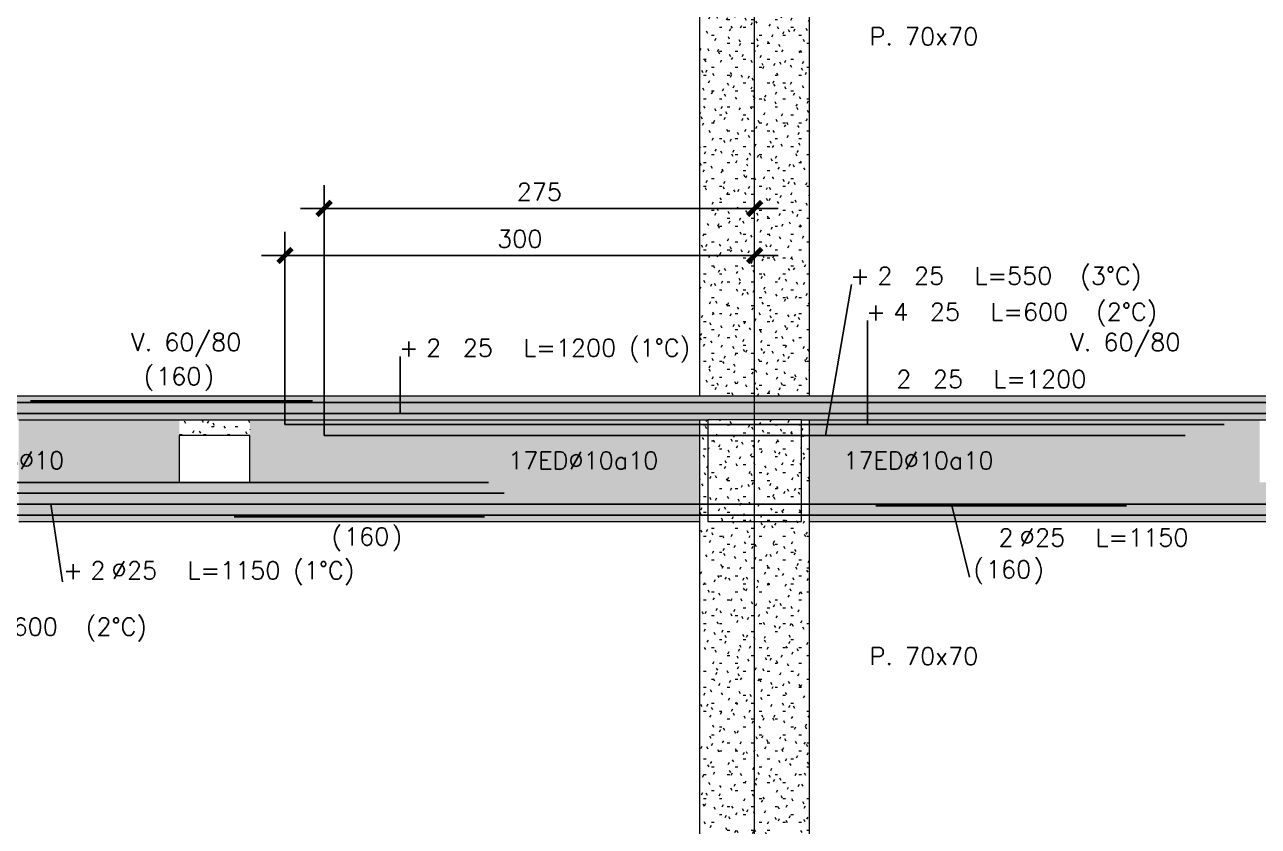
# Model space of a CAD drawing. Extents: x -10459 to 16942, y -13088 to 14608.
# Drawn here: x 2975 to 3763, y 2292 to 2805 of the extents above; entities that cross this region are included whole.
import ezdxf
from ezdxf.enums import TextEntityAlignment as Align

# ---------------------------------------------------------------- set-up
doc = ezdxf.new("R2010")
doc.units = 0
doc.header["$LTSCALE"] = 30
doc.header["$MEASUREMENT"] = 0
doc.linetypes.add("EJE1-1'$0$RLE-PROYECCION", pattern=[0.71438, 0.47625, -0.23813])
doc.layers.get('0').update_dxf_attribs({"linetype": 'CONTINUOUS'})
doc.layers.add("EJE1-1'$0$RLA-ACHURADO", color=30, linetype="EJE1-1'$0$RLE-PROYECCION", lineweight=15, transparency=0.7)
for name, color, linetype, lineweight in [("EJE1-1'$0$RLA-CONTORNO", 30, 'CONTINUOUS', 15), ("EJE1-1'$0$RLA-EJES", 1, 'CONTINUOUS', 9), ("EJE1-1'$0$RLA-TEXTOS-1", 9, 'CONTINUOUS', 9)]:
    doc.layers.add(name, color=color, linetype=linetype, lineweight=lineweight)
doc.layers.add("EJE1-1'$0$RLA-FE", color=7, linetype='CONTINUOUS')
doc.layers.add("EJE1-1'$0$RLA-TEXTOS-FE", color=9, linetype='CONTINUOUS')
doc.styles.add("EJE1-1'$0$RomanS", font='romans.shx', dxfattribs={"height": 11.25})
doc.dimstyles.new("EJE1-1'$0$ING50", dxfattribs={"dimscale": 50, "dimtxt": 0.27, "dimasz": 0.3, "dimexe": 0, "dimexo": 0, "dimgap": 0.1, "dimtad": 1, "dimdec": 1, "dimzin": 12, "dimdsep": 46, "dimtxsty": "EJE1-1'$0$RomanS", "dimblk": "EJE1-1'$0$TICK1", "dimblk1": "EJE1-1'$0$TICK1", "dimblk2": "EJE1-1'$0$TICK1", "dimcen": 0.09, "dimclrd": 2, "dimclre": 1, "dimclrt": 3, "dimadec": 0, "dimazin": 0, "dimtfac": 1, "dimtdec": 0, "dimtix": 1, "dimtmove": 2, "dimatfit": 3, "dimldrblk": "EJE1-1'$0$TICK1", "dimfxl": 0, "dimfxlon": 1, "dimtolj": 1, "dimtzin": 0, "dimarcsym": 0})
pattern_1 = [(0, (-234.281, -2576.79), (20.32, 5.08), [1.676, -13.564, 1.676, -13.564, -81.28]), (0, (-234.281, -2576.79), (20.32, 5.08), [-30.48, 1.676, -28.804, 1.676, -13.564, -35.56]), (0, (-234.281, -2576.79), (20.32, 5.08), [-76.2, 1.676, -8.484, 1.676, -23.724]), (120, (-226.661, -2574.25), (-14.559409, 15.057636), [1.676, -13.564, 1.676, -13.564, -81.28]), (120, (-226.661, -2574.25), (-14.559409, 15.057636), [-30.48, 1.676, -28.804, 1.676, -13.564, -35.56]), (120, (-226.661, -2574.25), (-14.559409, 15.057636), [-76.2, 1.676, -8.484, 1.676, -23.724]), (240, (-224.121, -2564.09), (-5.760591, -20.137636), [1.676, -13.564, 1.676, -13.564, -81.28]), (240, (-224.121, -2564.09), (-5.760591, -20.137636), [-30.48, 1.676, -28.804, 1.676, -13.564, -35.56]), (240, (-224.121, -2564.09), (-5.760591, -20.137636), [-76.2, 1.676, -8.484, 1.676, -23.724])]

# ---------------------------------------------------------------- blocks, each defined once
blk = doc.blocks.new('*U212')
at = {"layer": "EJE1-1'$0$RLA-FE"}
for p, q in [((0, 0), (1068.21, 0)), ((1068.21, 0), (1118.21, 0)), ((1118.21, 0), (1150, 0)), ((1150, 0), (1150, 0))]:
    blk.add_line(p, q, dxfattribs=at)
at = {"layer": "EJE1-1'$0$RLA-FE", "color": 3, "style": "EJE1-1'$0$RomanS", "flags": 8}
for tag, p in [('F=', (558.02, 9.32)), ('NUM', (572.42, 9.32))]:
    blk.add_attdef(tag, text='', height=11.25, dxfattribs=at).set_placement(p, align=Align.RIGHT)
at = {"layer": "EJE1-1'$0$RLA-FE", "color": 3, "style": "EJE1-1'$0$RomanS"}
for tag, p, flags in [('PHI', (576.32, 9.54), 14), ('DIAM', (586.18, 9.32), 12), ('MINUS', (608.19, 9.32), 13), ('MARK', (621.59, 9.32), 13), ('TEXTO_FE1', (624.89, 9.32), 8), ('TEXTO_FE2', (692.41, 9.34), 8), ('TIPO', (573.8, -75.78), 13), ('NVECES', (559.93, -94.72), 13), ('NUMFE', (563.86, -114.48), 13), ('CAPA', (572.06, -133.6), 13), ('DESPLAZA', (278.34, -151.59), 13), ('ESPACIO', (284.39, -169.95), 13), ('CANT', (298.23, -188.75), 13)]:
    blk.add_attdef(tag, p, '', height=11.25, dxfattribs=dict(at, flags=flags))
blk = doc.blocks.new('*U209')
at = {"layer": "EJE1-1'$0$RLA-FE"}
for q in [(0, 0), (1118.21, 0)]:
    blk.add_line((0, 0), q, dxfattribs=at)
at = {"layer": "EJE1-1'$0$RLA-FE", "color": 3, "style": "EJE1-1'$0$RomanS", "flags": 8}
for tag, p in [('F=', (548.21, 9.32)), ('NUM', (562.62, 9.32))]:
    blk.add_attdef(tag, text='', height=11.25, dxfattribs=at).set_placement(p, align=Align.RIGHT)
at = {"layer": "EJE1-1'$0$RLA-FE", "color": 3, "style": "EJE1-1'$0$RomanS"}
for tag, p, flags in [('PHI', (566.51, 9.54), 14), ('DIAM', (576.37, 9.32), 12), ('MINUS', (598.39, 9.32), 13), ('MARK', (611.78, 9.32), 13), ('TEXTO_FE1', (615.08, 9.32), 8), ('TEXTO_FE2', (682.6, 9.34), 8), ('TIPO', (598.8, -75.78), 13), ('NVECES', (584.93, -94.72), 13), ('NUMFE', (588.86, -114.48), 13), ('CAPA', (597.06, -133.6), 13), ('DESPLAZA', (278.34, -151.59), 13), ('ESPACIO', (284.39, -169.95), 13), ('CANT', (298.23, -188.75), 13)]:
    blk.add_attdef(tag, p, '', height=11.25, dxfattribs=dict(at, flags=flags))
blk = doc.blocks.new('*U105')
at = {"layer": "EJE1-1'$0$RLA-FE", "color": 6}
blk.add_line((0, 1), (180, 1), dxfattribs=at)
at = {"layer": "EJE1-1'$0$RLA-FE", "color": 3, "style": "EJE1-1'$0$RomanS", "flags": 8}
for tag, p in [('(', (75.66, 11.14)), (')', (113.99, 11.14)), ('EMP', (94.68, 11.14))]:
    blk.add_attdef(tag, text='', height=11.25, dxfattribs=at).set_placement(p, align=Align.CENTER)
blk = doc.blocks.new('*U208')
at = {"layer": "EJE1-1'$0$RLA-FE"}
blk.add_line((0, 0), (1118.21, 0), dxfattribs=at)
at = {"layer": "EJE1-1'$0$RLA-FE", "color": 3, "style": "EJE1-1'$0$RomanS", "flags": 8}
for tag, p in [('F=', (447.9, 36.32)), ('NUM', (462.31, 36.32))]:
    blk.add_attdef(tag, text='', height=11.25, dxfattribs=at).set_placement(p, align=Align.RIGHT)
at = {"layer": "EJE1-1'$0$RLA-FE", "color": 3, "style": "EJE1-1'$0$RomanS"}
for tag, p, flags in [('PHI', (466.21, 36.54), 14), ('DIAM', (476.06, 36.32), 12), ('MINUS', (498.08, 36.32), 13), ('MARK', (511.48, 36.32), 13), ('TEXTO_FE1', (514.78, 36.32), 8), ('TEXTO_FE2', (582.3, 36.34), 8), ('TIPO', (598.8, -75.78), 13), ('NVECES', (584.93, -94.72), 13), ('NUMFE', (588.86, -114.48), 13), ('CAPA', (597.06, -133.6), 13), ('DESPLAZA', (278.34, -151.59), 13), ('ESPACIO', (284.39, -169.95), 13), ('CANT', (298.23, -188.75), 13)]:
    blk.add_attdef(tag, p, '', height=11.25, dxfattribs=dict(at, flags=flags))
blk = doc.blocks.new('*U210')
at = {"layer": "EJE1-1'$0$RLA-FE"}
for p, q in [((0, 0), (0, 0)), ((0, 0), (518.21, 0)), ((518.21, 0), (568.21, 0)), ((568.21, 0), (600, 0)), ((600, 0), (600, 0))]:
    blk.add_line(p, q, dxfattribs=at)
at = {"layer": "EJE1-1'$0$RLA-FE", "color": 3, "style": "EJE1-1'$0$RomanS", "flags": 8}
for tag, p in [('F=', (383.77, 66.32)), ('NUM', (398.18, 66.32))]:
    blk.add_attdef(tag, text='', height=11.25, dxfattribs=at).set_placement(p, align=Align.RIGHT)
at = {"layer": "EJE1-1'$0$RLA-FE", "color": 3, "style": "EJE1-1'$0$RomanS"}
for tag, p, flags in [('PHI', (402.08, 66.54), 14), ('DIAM', (411.93, 66.32), 12), ('MINUS', (433.95, 66.32), 13), ('MARK', (447.34, 66.32), 13), ('TEXTO_FE1', (450.65, 66.32), 8), ('TEXTO_FE2', (518.17, 66.34), 8), ('TIPO', (298.8, -75.78), 13), ('NVECES', (284.93, -94.72), 13), ('NUMFE', (288.86, -114.48), 13), ('CAPA', (297.06, -133.6), 13), ('DESPLAZA', (278.34, -151.59), 13), ('ESPACIO', (284.39, -169.95), 13), ('CANT', (298.23, -188.75), 13)]:
    blk.add_attdef(tag, p, '', height=11.25, dxfattribs=dict(at, flags=flags))
blk = doc.blocks.new("EJE1-1'$0$TICK1")
at = {"color": 2}
for points in [[(0, 0), (-1, 0)], [(0, 0), (1, 0)]]:
    blk.add_lwpolyline(points, dxfattribs=at)
at = {"color": 2, "const_width": 0.2}
blk.add_lwpolyline([(-0.3, -0.3), (0.3, 0.3)], dxfattribs=at)
blk = doc.blocks.new('*D125')
at = {"layer": "EJE1-1'$0$RLA-FE", "color": 2, "lineweight": -2, "transparency": 16777216}
blk.add_line((320.48, 481), (590.48, 481), dxfattribs=at)
at = {"layer": "EJE1-1'$0$RLA-FE", "color": 2, "lineweight": -2, "transparency": 16777216, "xscale": 15, "yscale": 15, "zscale": 15, "rotation": 180}
blk.add_blockref("EJE1-1'$0$TICK1", (305.48, 481), dxfattribs=at)
at = {"layer": "EJE1-1'$0$RLA-FE", "color": 2, "lineweight": -2, "transparency": 16777216, "xscale": 15, "yscale": 15, "zscale": 15}
blk.add_blockref("EJE1-1'$0$TICK1", (605.48, 481), dxfattribs=at)
at = {"layer": "EJE1-1'$0$RLA-FE", "color": 3, "transparency": 16777216, "insert": (455.48, 491.62), "char_height": 11.25, "attachment_point": 5, "style": "EJE1-1'$0$RomanS"}
blk.add_mtext('\\A1;300', dxfattribs=at)
blk = doc.blocks.new('*U98')
at = {"layer": "EJE1-1'$0$RLA-FE"}
for p, q in [((0, 0), (0, 0)), ((0, 0), (1068.21, 0)), ((1068.21, 0), (1118.21, 0)), ((1118.21, 0), (1150, 0)), ((1150, 0), (1150, 0))]:
    blk.add_line(p, q, dxfattribs=at)
at = {"layer": "EJE1-1'$0$RLA-FE", "color": 3, "style": "EJE1-1'$0$RomanS", "flags": 8}
for tag, p in [('F=', (483.44, -19.89)), ('NUM', (497.85, -19.89))]:
    blk.add_attdef(tag, text='', height=11.25, dxfattribs=at).set_placement(p, align=Align.RIGHT)
at = {"layer": "EJE1-1'$0$RLA-FE", "color": 3, "style": "EJE1-1'$0$RomanS"}
for tag, p, flags in [('PHI', (501.74, -19.68), 12), ('DIAM', (511.6, -19.89), 12), ('MINUS', (533.62, -19.89), 13), ('MARK', (547.01, -19.89), 13), ('TEXTO_FE1', (550.31, -19.89), 8), ('TEXTO_FE2', (617.83, -19.88), 8), ('TIPO', (573.8, -57.92), 13), ('NVECES', (559.93, -76.86), 13), ('NUMFE', (563.86, -96.62), 13), ('CAPA', (572.06, -115.74), 13), ('DESPLAZA', (277.18, -134.17), 13), ('ESPACIO', (283.22, -152.53), 13), ('CANT', (297.06, -171.33), 13)]:
    blk.add_attdef(tag, p, '', height=11.25, dxfattribs=dict(at, flags=flags))
blk = doc.blocks.new('*U83')
at = {"layer": "EJE1-1'$0$RLA-FE", "color": 6}
blk.add_line((0, -1), (160, -1), dxfattribs=at)
at = {"layer": "EJE1-1'$0$RLA-FE", "color": 3, "style": "EJE1-1'$0$RomanS", "flags": 8}
for tag, p in [('(', (65.66, -19.26)), (')', (103.99, -19.26)), ('EMP', (84.68, -19.26))]:
    blk.add_attdef(tag, text='', height=11.25, dxfattribs=at).set_placement(p, align=Align.CENTER)
blk = doc.blocks.new('*U97')
at = {"layer": "EJE1-1'$0$RLA-FE"}
for p, q in [((0, 0), (0, 0)), ((0, 0), (1068.21, 0)), ((1068.21, 0), (1118.21, 0)), ((1118.21, 0), (1150, 0)), ((1150, 0), (1150, 0))]:
    blk.add_line(p, q, dxfattribs=at)
at = {"layer": "EJE1-1'$0$RLA-FE", "color": 3, "style": "EJE1-1'$0$RomanS", "flags": 8}
for tag, p in [('F=', (483.44, -47.89)), ('NUM', (497.85, -47.89))]:
    blk.add_attdef(tag, text='', height=11.25, dxfattribs=at).set_placement(p, align=Align.RIGHT)
at = {"layer": "EJE1-1'$0$RLA-FE", "color": 3, "style": "EJE1-1'$0$RomanS"}
for tag, p, flags in [('PHI', (501.74, -47.68), 12), ('DIAM', (511.6, -47.89), 12), ('MINUS', (533.62, -47.89), 13), ('MARK', (547.01, -47.89), 13), ('TEXTO_FE1', (550.31, -47.89), 8), ('TEXTO_FE2', (617.83, -47.88), 8), ('TIPO', (573.8, -57.92), 13), ('NVECES', (559.93, -76.86), 13), ('NUMFE', (563.86, -96.62), 13), ('CAPA', (572.06, -115.74), 13), ('DESPLAZA', (277.18, -134.17), 13), ('ESPACIO', (283.22, -152.53), 13), ('CANT', (297.06, -171.33), 13)]:
    blk.add_attdef(tag, p, '', height=11.25, dxfattribs=dict(at, flags=flags))
blk = doc.blocks.new('*U85')
at = {"layer": "EJE1-1'$0$RLA-FE", "color": 6}
blk.add_line((0, -1), (160, -1), dxfattribs=at)
at = {"layer": "EJE1-1'$0$RLA-FE", "color": 3, "style": "EJE1-1'$0$RomanS", "flags": 8}
for tag, p in [('(', (65.66, -47.26)), ('EMP', (84.68, -47.26)), (')', (103.99, -47.26))]:
    blk.add_attdef(tag, text='', height=11.25, dxfattribs=at).set_placement(p, align=Align.CENTER)
blk = doc.blocks.new('*U223')
at = {"layer": "EJE1-1'$0$RLA-FE"}
for p, q in [((0, 0), (1018.21, 0)), ((1018.21, 0), (1068.21, 0)), ((1068.21, 0), (1100, 0)), ((1100, 0), (1100, 0))]:
    blk.add_line(p, q, dxfattribs=at)
at = {"layer": "EJE1-1'$0$RLA-FE", "color": 3, "style": "EJE1-1'$0$RomanS"}
for tag, p, flags in [('TIPO', (548.8, -57.92), 13), ('PHI', (398.62, -72.68), 12), ('DIAM', (408.47, -72.89), 12), ('MINUS', (430.49, -72.89), 13), ('MARK', (443.88, -72.89), 13), ('TEXTO_FE1', (447.18, -72.89), 8), ('TEXTO_FE2', (514.7, -72.88), 8), ('NVECES', (534.93, -76.86), 13), ('NUMFE', (538.86, -96.62), 13), ('CAPA', (547.06, -115.74), 13), ('DESPLAZA', (277.18, -134.17), 13), ('ESPACIO', (283.22, -152.53), 13), ('CANT', (297.06, -171.33), 13)]:
    blk.add_attdef(tag, p, '', height=11.25, dxfattribs=dict(at, flags=flags))
at = {"layer": "EJE1-1'$0$RLA-FE", "color": 3, "style": "EJE1-1'$0$RomanS", "flags": 8}
for tag, p in [('F=', (380.31, -72.89)), ('NUM', (394.72, -72.89))]:
    blk.add_attdef(tag, text='', height=11.25, dxfattribs=at).set_placement(p, align=Align.RIGHT)
blk = doc.blocks.new('*U91')
at = {"layer": "EJE1-1'$0$RLA-FE"}
for p, q in [((0, 0), (0, 0)), ((0, 0), (518.21, 0)), ((518.21, 0), (568.21, 0)), ((568.21, 0), (600, 0)), ((600, 0), (600, 0))]:
    blk.add_line(p, q, dxfattribs=at)
at = {"layer": "EJE1-1'$0$RLA-FE", "color": 3, "style": "EJE1-1'$0$RomanS"}
for tag, p, flags in [('TIPO', (298.8, -57.92), 13), ('NVECES', (284.93, -76.86), 13), ('PHI', (226.74, -97.68), 12), ('DIAM', (236.6, -97.89), 12), ('MINUS', (258.62, -97.89), 13), ('MARK', (272.01, -97.89), 13), ('TEXTO_FE1', (275.31, -97.89), 8), ('NUMFE', (288.86, -96.62), 13), ('TEXTO_FE2', (342.83, -97.88), 8), ('CAPA', (297.06, -115.74), 13), ('DESPLAZA', (277.18, -134.17), 13), ('ESPACIO', (283.22, -152.53), 13), ('CANT', (297.06, -171.33), 13)]:
    blk.add_attdef(tag, p, '', height=11.25, dxfattribs=dict(at, flags=flags))
at = {"layer": "EJE1-1'$0$RLA-FE", "color": 3, "style": "EJE1-1'$0$RomanS", "flags": 8}
for tag, p in [('F=', (208.44, -97.89)), ('NUM', (222.85, -97.89))]:
    blk.add_attdef(tag, text='', height=11.25, dxfattribs=at).set_placement(p, align=Align.RIGHT)
blk = doc.blocks.new('*U211')
at = {"layer": "EJE1-1'$0$RLA-FE"}
for p, q in [((0, 0), (0, 0)), ((0, 0), (468.21, 0)), ((468.21, 0), (518.21, 0)), ((518.21, 0), (550, 0)), ((550, 0), (550, 0))]:
    blk.add_line(p, q, dxfattribs=at)
at = {"layer": "EJE1-1'$0$RLA-FE", "color": 3, "style": "EJE1-1'$0$RomanS", "flags": 8}
for tag, p in [('F=', (348.63, 96.32)), ('NUM', (363.04, 96.32))]:
    blk.add_attdef(tag, text='', height=11.25, dxfattribs=at).set_placement(p, align=Align.RIGHT)
at = {"layer": "EJE1-1'$0$RLA-FE", "color": 3, "style": "EJE1-1'$0$RomanS"}
for tag, p, flags in [('PHI', (366.93, 96.54), 14), ('DIAM', (376.79, 96.32), 12), ('MINUS', (398.81, 96.32), 13), ('MARK', (412.2, 96.32), 13), ('TEXTO_FE1', (415.5, 96.32), 8), ('TEXTO_FE2', (483.02, 96.34), 8), ('TIPO', (273.8, -75.78), 13), ('NVECES', (259.93, -94.72), 13), ('NUMFE', (263.86, -114.48), 13), ('CAPA', (272.06, -133.6), 13), ('DESPLAZA', (278.34, -151.59), 13), ('ESPACIO', (284.39, -169.95), 13), ('CANT', (298.23, -188.75), 13)]:
    blk.add_attdef(tag, p, '', height=11.25, dxfattribs=dict(at, flags=flags))
blk = doc.blocks.new('*D130')
at = {"layer": "EJE1-1'$0$RLA-FE", "color": 2, "lineweight": -2, "transparency": 16777216}
blk.add_line((345.48, 511), (590.48, 511), dxfattribs=at)
at = {"layer": "EJE1-1'$0$RLA-FE", "color": 2, "lineweight": -2, "transparency": 16777216, "xscale": 15, "yscale": 15, "zscale": 15, "rotation": 180}
blk.add_blockref("EJE1-1'$0$TICK1", (330.48, 511), dxfattribs=at)
at = {"layer": "EJE1-1'$0$RLA-FE", "color": 2, "lineweight": -2, "transparency": 16777216, "xscale": 15, "yscale": 15, "zscale": 15}
blk.add_blockref("EJE1-1'$0$TICK1", (605.48, 511), dxfattribs=at)
at = {"layer": "EJE1-1'$0$RLA-FE", "color": 3, "transparency": 16777216, "insert": (467.98, 521.62), "char_height": 11.25, "attachment_point": 5, "style": "EJE1-1'$0$RomanS"}
blk.add_mtext('\\A1;275', dxfattribs=at)
blk = doc.blocks.new("EJE1-1'")
at = {"layer": "EJE1-1'$0$RLA-ACHURADO"}
h = blk.add_hatch(dxfattribs=at)
h.set_pattern_fill('SAND - DENSE', color=256, style=0, pattern_type=2)
h.set_pattern_definition(pattern_1)
h.paths.add_polyline_path([(635.481, 391), (640.481, 391), (640.481, 772), (635.481, 772), (635.481, 707), (575.481, 707), (575.481, 772), (570.481, 772), (570.481, 391), (575.481, 391)], flags=0)
h = blk.add_hatch(dxfattribs=at)
h.set_pattern_fill('SAND - DENSE', color=256, style=0, pattern_type=2)
h.set_pattern_definition(pattern_1)
h.paths.add_polyline_path([(2119.733, 376), (2140.481, 376), (2140.481, 391), (-2429.52, 391), (-2429.52, 376), (1430.33, 376)], flags=0)
h = blk.add_hatch(dxfattribs=at)
h.set_pattern_fill('SAND - DENSE', color=256, style=0, pattern_type=2)
h.set_pattern_definition(pattern_1)
h.paths.add_polyline_path([(-72.019, 336), (-72.019, 376), (-359.519, 376), (-359.519, 311), (75.481, 311), (75.481, 376), (-27.019, 376), (-27.019, 336)])
h.paths.add_polyline_path([(237.981, 336), (237.981, 376), (135.481, 376), (135.481, 311), (570.481, 311), (570.481, 376), (282.981, 376), (282.981, 336)])
h = blk.add_hatch(dxfattribs=at)
h.set_pattern_fill('SAND - DENSE', color=256, style=0, pattern_type=2)
h.set_pattern_definition([(0, (-1071.781, -2125.79), (20.32, 5.08), [1.676, -13.564, 1.676, -13.564, -81.28]), (0, (-1071.781, -2125.79), (20.32, 5.08), [-30.48, 1.676, -28.804, 1.676, -13.564, -35.56]), (0, (-1071.781, -2125.79), (20.32, 5.08), [-76.2, 1.676, -8.484, 1.676, -23.724]), (120, (-1064.161, -2123.25), (-14.559409, 15.057636), [1.676, -13.564, 1.676, -13.564, -81.28]), (120, (-1064.161, -2123.25), (-14.559409, 15.057636), [-30.48, 1.676, -28.804, 1.676, -13.564, -35.56]), (120, (-1064.161, -2123.25), (-14.559409, 15.057636), [-76.2, 1.676, -8.484, 1.676, -23.724]), (240, (-1061.621, -2113.09), (-5.760591, -20.137636), [1.676, -13.564, 1.676, -13.564, -81.28]), (240, (-1061.621, -2113.09), (-5.760591, -20.137636), [-30.48, 1.676, -28.804, 1.676, -13.564, -35.56]), (240, (-1061.621, -2113.09), (-5.760591, -20.137636), [-76.2, 1.676, -8.484, 1.676, -23.724])])
h.paths.add_polyline_path([(282.981, 366), (282.981, 376), (237.981, 376), (237.981, 366)])
h = blk.add_hatch(dxfattribs=at)
h.set_pattern_fill('SAND - DENSE', color=256, style=0, pattern_type=2)
h.set_pattern_definition(pattern_1)
h.paths.add_polyline_path([(635.481, -5), (640.481, -5), (640.481, 376), (635.481, 376), (635.481, 311), (575.481, 311), (575.481, 376), (570.481, 376), (570.481, -5), (575.481, -5)], flags=0)
h = blk.add_hatch(dxfattribs=at)
h.set_pattern_fill('SAND - DENSE', color=256, style=0, pattern_type=2)
h.set_pattern_definition(pattern_1)
h.paths.add_polyline_path([(635.481, 311), (635.481, 376), (575.481, 376), (575.481, 311)], flags=0)
h = blk.add_hatch(dxfattribs=at)
h.set_pattern_fill('SAND - DENSE', color=256, style=0, pattern_type=2)
h.set_pattern_definition(pattern_1)
h.paths.add_polyline_path([(927.981, 336), (927.981, 376), (640.481, 376), (640.481, 311), (1075.481, 311), (1075.481, 376), (972.981, 376), (972.981, 336)])
h.paths.add_polyline_path([(1237.981, 336), (1237.981, 376), (1135.481, 376), (1135.481, 311), (1570.481, 311), (1570.481, 376), (1282.981, 376), (1282.981, 336)])
at = {"layer": "EJE1-1'$0$RLA-CONTORNO"}
for p, q in [((570.481, 391), (570.481, 772)), ((640.481, 391), (640.481, 772)), ((2140.481, 391), (-2429.52, 391)), ((135.481, 376), (575.481, 376)), ((570.481, -5), (570.481, 376)), ((575.481, 376), (575.481, 311)), ((635.476, 376), (575.486, 376)), ((635.481, 376), (1075.481, 376)), ((635.481, 311), (635.481, 376)), ((640.481, -5), (640.481, 376)), ((135.481, 311), (570.481, 311)), ((575.481, 311), (635.481, 311)), ((640.481, 311), (1075.481, 311))]:
    blk.add_line(p, q, dxfattribs=at)
blk.add_lwpolyline([(237.981, 336), (282.981, 336), (282.981, 366), (237.981, 366)], close=True, dxfattribs=at)
at = {"layer": "EJE1-1'$0$RLA-EJES"}
blk.add_line((605.481, -651.36), (605.481, 1463), dxfattribs=at)
at = {"layer": "EJE1-1'$0$RLA-FE", "color": 1}
for p, q in [((330.481, 366), (330.481, 526)), ((305.481, 373), (305.481, 496))]:
    blk.add_line(p, q, dxfattribs=at)
at = {"layer": "EJE1-1'$0$RLA-FE", "color": 2}
for p, q in [((667.322, 462.324), (650.807, 366)), ((677.469, 439.324), (677.469, 373)), ((379.1, 416.324), (379.1, 380)), ((163.293, 272.454), (155.911, 322)), ((742.635, 275.375), (731.318, 322))]:
    blk.add_line(p, q, dxfattribs=at)
at = {"layer": "EJE1-1'$0$RLA-FE"}
ref = blk.add_blockref('*U211', (330.481, 366), dxfattribs=at)
ref.add_attrib('DIAM', '25', (707.268, 462.324), dxfattribs={"color": 3, "height": 11.25, "style": "EJE1-1'$0$RomanS"})
ref.add_attrib('NUM', '2', dxfattribs={"color": 3, "height": 11.25, "style": "EJE1-1'$0$RomanS"}).set_placement((693.517, 462.324), align=Align.RIGHT)
ref.add_attrib('TEXTO_FE1', 'L=550', (745.979, 462.324), dxfattribs={"color": 3, "height": 11.25, "style": "EJE1-1'$0$RomanS"})
ref.add_attrib('TEXTO_FE2', '(3°C)', (813.501, 462.342), dxfattribs={"color": 3, "height": 11.25, "style": "EJE1-1'$0$RomanS"})
ref.add_attrib('F=', '+', dxfattribs={"color": 3, "height": 11.25, "style": "EJE1-1'$0$RomanS"}).set_placement((679.108, 462.324), align=Align.RIGHT)
ref = blk.add_blockref('*U210', (305.481, 373), dxfattribs=at)
ref.add_attrib('DIAM', '25', (717.415, 439.324), dxfattribs={"color": 3, "height": 11.25, "style": "EJE1-1'$0$RomanS"})
ref.add_attrib('NUM', '4', dxfattribs={"color": 3, "height": 11.25, "style": "EJE1-1'$0$RomanS"}).set_placement((703.663, 439.324), align=Align.RIGHT)
ref.add_attrib('TEXTO_FE1', 'L=600', (756.126, 439.324), dxfattribs={"color": 3, "height": 11.25, "style": "EJE1-1'$0$RomanS"})
ref.add_attrib('TEXTO_FE2', '(2°C)', (823.648, 439.342), dxfattribs={"color": 3, "height": 11.25, "style": "EJE1-1'$0$RomanS"})
ref.add_attrib('F=', '+', dxfattribs={"color": 3, "height": 11.25, "style": "EJE1-1'$0$RomanS"}).set_placement((689.255, 439.324), align=Align.RIGHT)
ref = blk.add_blockref('*U208', (-57.019, 380), dxfattribs=at)
ref.add_attrib('DIAM', '25', (419.045, 416.324), dxfattribs={"color": 3, "height": 11.25, "style": "EJE1-1'$0$RomanS"})
ref.add_attrib('NUM', '2', dxfattribs={"color": 3, "height": 11.25, "style": "EJE1-1'$0$RomanS"}).set_placement((405.294, 416.324), align=Align.RIGHT)
ref.add_attrib('TEXTO_FE1', 'L=1200', (457.756, 416.324), dxfattribs={"color": 3, "height": 11.25, "style": "EJE1-1'$0$RomanS"})
ref.add_attrib('TEXTO_FE2', '(1°C)', (525.279, 416.342), dxfattribs={"color": 3, "height": 11.25, "style": "EJE1-1'$0$RomanS"})
ref.add_attrib('F=', '+', dxfattribs={"color": 3, "height": 11.25, "style": "EJE1-1'$0$RomanS"}).set_placement((390.885, 416.324), align=Align.RIGHT)
ref = blk.add_blockref('*U105', (142.981, 387), dxfattribs=at)
ref.add_attrib('EMP', '160', dxfattribs={"color": 3, "height": 11.25, "style": "EJE1-1'$0$RomanS"}).set_placement((237.663, 398.143), align=Align.CENTER)
ref.add_attrib('(', '(', dxfattribs={"color": 3, "height": 11.25, "style": "EJE1-1'$0$RomanS"}).set_placement((218.637, 398.143), align=Align.CENTER)
ref.add_attrib(')', ')', dxfattribs={"color": 3, "height": 11.25, "style": "EJE1-1'$0$RomanS"}).set_placement((256.976, 398.143), align=Align.CENTER)
for name, p in [('*U212', (-847.019, 387)), ('*U223', (-654.519, 329)), ('*U97', (682.981, 322)), ('*U98', (-717.02, 315))]:
    blk.add_blockref(name, p, dxfattribs=at)
ref = blk.add_blockref('*U209', (142.981, 387), dxfattribs=at)
ref.add_attrib('DIAM', '25', (719.347, 396.324), dxfattribs={"color": 3, "height": 11.25, "style": "EJE1-1'$0$RomanS"})
ref.add_attrib('NUM', '2', dxfattribs={"color": 3, "height": 11.25, "style": "EJE1-1'$0$RomanS"}).set_placement((705.596, 396.324), align=Align.RIGHT)
ref.add_attrib('TEXTO_FE1', 'L=1200', (758.059, 396.324), dxfattribs={"color": 3, "height": 11.25, "style": "EJE1-1'$0$RomanS"})
ref = blk.add_blockref('*U91', (-164.519, 336), dxfattribs=at)
ref.add_attrib('DIAM', '25', (72.081, 238.105), dxfattribs={"color": 3, "height": 11.25, "style": "EJE1-1'$0$RomanS"})
ref.add_attrib('NUM', '2', dxfattribs={"color": 3, "height": 11.25, "style": "EJE1-1'$0$RomanS"}).set_placement((58.33, 238.105), align=Align.RIGHT)
ref.add_attrib('TEXTO_FE1', 'L=600', (110.792, 238.105), dxfattribs={"color": 3, "height": 11.25, "style": "EJE1-1'$0$RomanS"})
ref.add_attrib('TEXTO_FE2', '(2°C)', (178.314, 238.123), dxfattribs={"color": 3, "height": 11.25, "style": "EJE1-1'$0$RomanS"})
ref.add_attrib('PHI', '%%C', (62.225, 238.319), dxfattribs={"color": 3, "height": 11.25, "style": "EJE1-1'$0$RomanS"})
ref.add_attrib('F=', '+', dxfattribs={"color": 3, "height": 11.25, "style": "EJE1-1'$0$RomanS"}).set_placement((43.921, 238.105), align=Align.RIGHT)
ref = blk.add_blockref('*U97', (-307.019, 322), dxfattribs=at)
ref.add_attrib('DIAM', '25', (204.581, 274.105), dxfattribs={"color": 3, "height": 11.25, "style": "EJE1-1'$0$RomanS"})
ref.add_attrib('NUM', '2', dxfattribs={"color": 3, "height": 11.25, "style": "EJE1-1'$0$RomanS"}).set_placement((190.83, 274.105), align=Align.RIGHT)
ref.add_attrib('TEXTO_FE1', 'L=1150', (243.292, 274.105), dxfattribs={"color": 3, "height": 11.25, "style": "EJE1-1'$0$RomanS"})
ref.add_attrib('TEXTO_FE2', '(1°C)', (310.814, 274.123), dxfattribs={"color": 3, "height": 11.25, "style": "EJE1-1'$0$RomanS"})
ref.add_attrib('PHI', '%%C', (194.725, 274.319), dxfattribs={"color": 3, "height": 11.25, "style": "EJE1-1'$0$RomanS"})
ref.add_attrib('F=', '+', dxfattribs={"color": 3, "height": 11.25, "style": "EJE1-1'$0$RomanS"}).set_placement((176.421, 274.105), align=Align.RIGHT)
ref = blk.add_blockref('*U85', (682.981, 322), dxfattribs=at)
ref.add_attrib('EMP', '160', dxfattribs={"color": 3, "height": 11.25, "style": "EJE1-1'$0$RomanS"}).set_placement((767.663, 274.74), align=Align.CENTER)
ref.add_attrib('(', '(', dxfattribs={"color": 3, "height": 11.25, "style": "EJE1-1'$0$RomanS"}).set_placement((748.637, 274.74), align=Align.CENTER)
ref.add_attrib(')', ')', dxfattribs={"color": 3, "height": 11.25, "style": "EJE1-1'$0$RomanS"}).set_placement((786.976, 274.74), align=Align.CENTER)
ref = blk.add_blockref('*U98', (272.98, 315), dxfattribs=at)
ref.add_attrib('DIAM', '25', (784.581, 295.105), dxfattribs={"color": 3, "height": 11.25, "style": "EJE1-1'$0$RomanS"})
ref.add_attrib('NUM', '2', dxfattribs={"color": 3, "height": 11.25, "style": "EJE1-1'$0$RomanS"}).set_placement((770.829, 295.105), align=Align.RIGHT)
ref.add_attrib('TEXTO_FE1', 'L=1150', (823.292, 295.105), dxfattribs={"color": 3, "height": 11.25, "style": "EJE1-1'$0$RomanS"})
ref.add_attrib('PHI', '%%C', (774.725, 295.319), dxfattribs={"color": 3, "height": 11.25, "style": "EJE1-1'$0$RomanS"})
ref = blk.add_blockref('*U83', (272.98, 315), dxfattribs=at)
ref.add_attrib('EMP', '160', dxfattribs={"color": 3, "height": 11.25, "style": "EJE1-1'$0$RomanS"}).set_placement((357.662, 295.74), align=Align.CENTER)
ref.add_attrib('(', '(', dxfattribs={"color": 3, "height": 11.25, "style": "EJE1-1'$0$RomanS"}).set_placement((338.637, 295.74), align=Align.CENTER)
ref.add_attrib(')', ')', dxfattribs={"color": 3, "height": 11.25, "style": "EJE1-1'$0$RomanS"}).set_placement((376.975, 295.74), align=Align.CENTER)
at = {"layer": "EJE1-1'$0$RLA-TEXTOS-1", "char_height": 11.25, "attachment_point": 5, "style": "EJE1-1'$0$RomanS"}
for s, insert, width, line_spacing_factor in [('P. 70x70', (713.607, 620.913), 129.81884, 0.983083), ('V. 60/80', (242.387, 423.75), 77.89617, 0.941778), ('V. 60/80', (842.259, 423.75), 77.89617, 0.941778), ('P. 70x70', (713.607, 224.913), 129.81884, 0.983083)]:
    blk.add_mtext(s, dxfattribs=dict(at, insert=insert, width=width, line_spacing_factor=line_spacing_factor))
at = {"layer": "EJE1-1'$0$RLA-TEXTOS-FE", "color": 9, "style": "EJE1-1'$0$RomanS"}
for s, p in [('L:3+3%%C10', (127.591, 344.46)), ('17ED%%C10a10', (495.991, 344.313)), ('17ED%%C10a10', (710.107, 344.313))]:
    blk.add_text(s, height=11.25, dxfattribs=at).set_placement(p, align=Align.CENTER)
at = {"layer": "EJE1-1'$0$RLA-FE"}
for p1, p2, distance, picture, middle in [((330.481, 366), (605.481, 366), 145, '*D130', (467.981, 521.625)), ((305.481, 373), (605.481, 373), 108, '*D125', (455.481, 491.625))]:
    dim = blk.add_aligned_dim(p1=p1, p2=p2, distance=distance, dimstyle="EJE1-1'$0$ING50", dxfattribs=at)
    dim.commit()
    dim.dimension.update_dxf_attribs({"geometry": picture, "text_midpoint": middle})

msp = doc.modelspace()

# ---------------------------------------------------------------- block references
msp.add_blockref("EJE1-1'", (2835.3, 2176.19))

doc.saveas('drawing.dxf')
